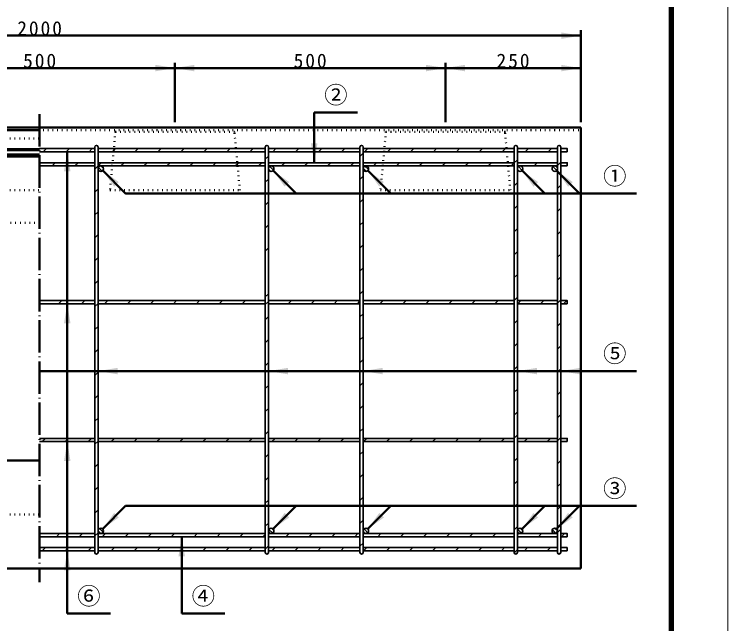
# Model space of a CAD drawing. Units: millimetres, scale not verified. Extents: x -2102 to 2102, y -1485 to 1485.
# Drawn here: x 784 to 2102, y -721 to 406 of the extents above; entities that cross this region are included whole.
import ezdxf
from ezdxf.enums import TextEntityAlignment as Align

# ---------------------------------------------------------------- set-up
doc = ezdxf.new("R2010")
doc.units = ezdxf.units.MM
doc.header["$LTSCALE"] = 5
doc.linetypes.add('DOTTED', pattern=[1.75, 0.25, -1.5])
doc.linetypes.add('LONG_DASHED_DOTTED', pattern=[15.25, 12, -1.5, 0.25, -1.5])
doc.layers.add('0-0_V-nasSTD', color=7, linetype='Continuous', lineweight=35)
doc.layers.add('0-1_0', color=7, linetype='Continuous', lineweight=50)
doc.styles.add('ＭＳ ゴシック', font='')
doc.styles.get('ＭＳ ゴシック').set_extended_font_data('MS Gothic')

msp = doc.modelspace()

# ---------------------------------------------------------------- linework, layer by layer
at = {"layer": '0-0_V-nasSTD', "lineweight": 50}
for p, q in [((1338.262, 224.422), (1338.262, 131.375)), ((881.762, -702.58), (881.762, 151.42)), ((1304.724, 74.413), (1262.298, 116.839)), ((1479.724, 74.413), (1437.298, 116.839)), ((1764.724, 74.413), (1722.298, 116.839)), ((1828.724, 74.413), (1786.298, 116.839)), ((1933.762, -254.08), (830.762, -254.08)), ((989.724, -503.658), (947.298, -546.084)), ((1933.762, -503.658), (989.724, -503.658)), ((1304.724, -503.658), (1262.298, -546.084)), ((1479.724, -503.658), (1437.298, -546.084)), ((1764.724, -503.658), (1722.298, -546.084)), ((1828.724, -503.658), (1786.298, -546.084)), ((1093.262, -702.58), (1093.262, -560.62))]:
    msp.add_line(p, q, dxfattribs=at)
at = {"layer": '0-0_V-nasSTD'}
for p, q in [((939.381, 122.783), (946.171, 115.993)), ((943.861, 125.374), (948.762, 120.473)), ((1253.851, 119.44), (1257.828, 115.463)), ((1255.893, 124.469), (1262.857, 117.505)), ((1428.836, 121.231), (1434.619, 115.448)), ((1432.062, 125.076), (1438.464, 118.674)), ((1713.974, 118.936), (1717.324, 115.586)), ((1715.674, 124.307), (1722.695, 117.286)), ((1779.477, 124.144), (1786.531, 117.089)), ((1778.184, 118.365), (1780.753, 115.796)), ((938.769, -549.362), (944.02, -554.613)), ((941.593, -545.115), (948.267, -551.789)), ((1254.543, -546.938), (1261.444, -553.839)), ((1259.328, -544.652), (1263.73, -549.054)), ((1429.435, -552.125), (1431.257, -553.947)), ((1430.348, -545.967), (1437.415, -553.034)), ((1714.4, -547.176), (1721.206, -553.982)), ((1718.917, -544.622), (1723.76, -549.465)), ((1778.276, -547.412), (1784.97, -554.106)), ((1782.559, -544.624), (1787.758, -549.823))]:
    msp.add_line(p, q, dxfattribs=at)
at = {"layer": '0-0_V-nasSTD', "lineweight": 18}
for points in [[(-2102.5, -1485), (-2102.5, 1485), (2102.5, 1485), (2102.5, -1485)], [(-2002.5, -1385), (-2002.5, 1385), (2002.5, 1385), (2002.5, -1385)]]:
    msp.add_lwpolyline(points, close=True, dxfattribs=at)
at = {"layer": '0-0_V-nasSTD', "lineweight": 100}
msp.add_lwpolyline([(1997.5, -1380), (1997.5, 1380), (-1997.5, 1380)], dxfattribs=at)
at = {"layer": '0-0_V-nasSTD', "lineweight": 50}
msp.add_lwpolyline([(1933.762, 74.413), (989.724, 74.413), (947.298, 116.839)], dxfattribs=at)
at = {"layer": '0-0_V-nasSTD'}
for centre, start, end in [((943.762, 120.375), 90, 180), ((943.762, 120.375), 180, 90), ((1258.762, 120.375), 90, 180), ((1258.762, 120.375), 180, 90), ((1433.762, 120.375), 90, 180), ((1433.762, 120.375), 180, 90), ((1718.762, 120.375), 90, 180), ((1718.762, 120.375), 180, 90), ((1782.762, 120.375), 90, 0), ((1782.762, 120.375), 0, 90), ((943.762, -549.62), 270, 180), ((943.762, -549.62), 180, 270), ((1258.762, -549.62), 270, 180), ((1258.762, -549.62), 180, 270), ((1433.762, -549.62), 270, 180), ((1433.762, -549.62), 180, 270), ((1718.762, -549.62), 270, 180), ((1718.762, -549.62), 180, 242.15429), ((1782.762, -549.62), 0, 270), ((1782.762, -549.62), 270, 0), ((1718.762, -549.62), 242.15429, 270)]:
    msp.add_arc(centre, 5, start, end, dxfattribs=at)
for points in [[(1794.762, 360.467), (1794.762, 372.467), (1830.762, 366.467)], [(1044.762, 300.467), (1044.762, 312.467), (1080.762, 306.467)], [(1080.762, 306.467), (1116.762, 300.467), (1116.762, 312.467)], [(1544.762, 300.467), (1544.762, 312.467), (1580.762, 306.467)], [(1580.762, 306.467), (1616.762, 300.467), (1616.762, 312.467)], [(1794.762, 300.467), (1794.762, 312.467), (1830.762, 306.467)], [(1332.262, 167.375), (1338.262, 131.375), (1344.262, 167.375)], [(875.762, 115.42), (881.762, 151.42), (887.762, 115.42)], [(947.298, 116.839), (968.511, 87.141), (976.996, 95.626)], [(1262.298, 116.839), (1283.511, 87.141), (1291.996, 95.626)], [(1437.298, 116.839), (1458.511, 87.141), (1466.996, 95.626)], [(1722.298, 116.839), (1743.511, 87.141), (1751.996, 95.626)], [(1786.298, 116.839), (1807.511, 87.141), (1815.996, 95.626)], [(875.762, -165.58), (881.762, -129.58), (887.762, -165.58)], [(938.762, -254.08), (974.762, -260.08), (974.762, -248.08)], [(1253.762, -254.08), (1289.762, -260.08), (1289.762, -248.08)], [(1428.762, -254.08), (1464.762, -260.08), (1464.762, -248.08)], [(1713.762, -254.08), (1749.762, -260.08), (1749.762, -248.08)], [(1793.762, -254.08), (1829.762, -260.08), (1829.762, -248.08)], [(875.762, -420.58), (881.762, -384.58), (887.762, -420.58)], [(947.298, -546.084), (968.511, -516.386), (976.996, -524.871)], [(1262.298, -546.084), (1283.511, -516.386), (1291.996, -524.871)], [(1437.298, -546.084), (1458.511, -516.386), (1466.996, -524.871)], [(1722.298, -546.084), (1743.511, -516.386), (1751.996, -524.871)], [(1786.298, -546.084), (1807.511, -516.386), (1815.996, -524.871)], [(1087.262, -596.62), (1093.262, -560.62), (1099.262, -596.62)], [(875.762, -622.58), (881.762, -586.58), (887.762, -622.58)]]:
    msp.add_solid(points, dxfattribs=at)
at = {"layer": '0-1_0'}
for p, q in [((1830.762, 206.467), (1830.762, 376.467)), ((-169.238, 366.467), (1830.762, 366.467)), ((580.762, 306.467), (1080.762, 306.467)), ((1080.762, 206.467), (1080.762, 316.467)), ((1080.762, 306.467), (1580.762, 306.467)), ((1580.762, 206.467), (1580.762, 316.467)), ((1580.762, 306.467), (1830.762, 306.467)), ((1338.262, 224.422), (1418.262, 224.422)), ((-169.238, 196.467), (1830.762, 196.467)), ((-169.238, 191.467), (830.762, 191.467)), ((1830.762, 196.467), (1830.762, -619.533)), ((-169.238, 156.482), (830.762, 156.482)), ((-169.238, 154.467), (830.762, 154.467)), ((-169.238, 146.467), (830.762, 146.467)), ((-169.238, 143.109), (830.762, 143.109)), ((-49.238, -419.533), (830.762, -419.533)), ((-169.238, -619.533), (1830.762, -619.533)), ((881.762, -702.58), (961.762, -702.58)), ((1093.262, -702.58), (1173.262, -702.58))]:
    msp.add_line(p, q, dxfattribs=at)
at = {"layer": '0-1_0', "linetype": 'LONG_DASHED_DOTTED'}
msp.add_line((830.762, 221.467), (830.762, -644.533), dxfattribs=at)
at = {"layer": '0-1_0', "linetype": 'DOTTED'}
for p, q in [((-169.238, 191.467), (1830.762, 191.467)), ((970.762, 188.467), (960.762, 80.467)), ((970.762, 188.467), (967.762, 191.467)), ((1200.762, 80.467), (1190.762, 188.467)), ((1470.762, 188.467), (1460.762, 80.467)), ((1470.762, 188.467), (1467.762, 191.467)), ((1700.762, 80.467), (1690.762, 188.467)), ((-169.238, 176.467), (830.762, 176.467)), ((-169.238, 80.467), (830.762, 80.467)), ((960.762, 80.467), (1200.762, 80.467)), ((1460.762, 80.467), (1700.762, 80.467)), ((830.762, 20.467), (-169.238, 20.467)), ((-169.238, -519.533), (830.762, -519.533))]:
    msp.add_line(p, q, dxfattribs=at)
at = {"layer": '0-1_0', "lineweight": 35}
for p, q in [((932.762, -589.58), (932.762, 160.42)), ((938.762, 160.42), (938.762, -589.58)), ((1247.762, -589.58), (1247.762, 160.42)), ((1253.762, 160.42), (1253.762, -589.58)), ((1422.762, -589.58), (1422.762, 160.42)), ((1428.762, 160.42), (1428.762, -589.58)), ((1707.762, -589.58), (1707.762, 160.42)), ((1713.762, 160.42), (1713.762, -589.58)), ((1787.762, -589.58), (1787.762, 160.42)), ((1793.762, 160.42), (1793.762, -589.58)), ((830.762, 157.42), (932.762, 157.42)), ((830.762, 151.42), (932.762, 151.42)), ((837.237, 151.42), (843.237, 157.42)), ((879.663, 151.42), (885.663, 157.42)), ((922.089, 151.42), (928.089, 157.42)), ((938.762, 157.42), (1247.762, 157.42)), ((938.762, 151.42), (1247.762, 151.42)), ((964.516, 151.42), (967.62, 154.524)), ((970.516, 157.42), (967.62, 154.524)), ((1006.942, 151.42), (1012.942, 157.42)), ((1049.369, 151.42), (1055.369, 157.42)), ((1091.795, 151.42), (1097.795, 157.42)), ((1134.222, 151.42), (1140.222, 157.42)), ((1176.648, 151.42), (1182.648, 157.42)), ((1219.074, 151.42), (1225.074, 157.42)), ((1253.762, 157.42), (1422.762, 157.42)), ((1253.762, 151.42), (1422.762, 151.42)), ((1261.501, 151.42), (1267.501, 157.42)), ((1303.927, 151.42), (1309.927, 157.42)), ((1346.354, 151.42), (1352.354, 157.42)), ((1388.78, 151.42), (1394.78, 157.42)), ((1428.762, 148.976), (1422.762, 142.976)), ((1428.762, 157.42), (1707.762, 157.42)), ((1428.762, 151.42), (1707.762, 151.42)), ((1437.206, 157.42), (1431.206, 151.42)), ((1479.633, 157.42), (1473.633, 151.42)), ((1522.059, 157.42), (1516.059, 151.42)), ((1564.486, 157.42), (1558.486, 151.42)), ((1600.912, 151.42), (1606.912, 157.42)), ((1643.338, 151.42), (1649.338, 157.42)), ((1685.765, 151.42), (1691.765, 157.42)), ((1713.762, 157.42), (1787.762, 157.42)), ((1713.762, 151.42), (1787.762, 151.42)), ((1728.191, 151.42), (1734.191, 157.42)), ((1770.618, 151.42), (1776.618, 157.42)), ((1793.762, 151.42), (1805.762, 151.42)), ((1253.762, 143.682), (1247.762, 137.682)), ((1713.762, 136.991), (1707.762, 130.991)), ((1793.762, 132.139), (1787.762, 126.139)), ((830.762, 131.375), (932.762, 131.375)), ((830.762, 125.375), (932.762, 125.375)), ((853.618, 125.375), (859.618, 131.375)), ((896.044, 125.375), (902.044, 131.375)), ((938.762, 125.667), (932.762, 119.667)), ((938.762, 131.375), (1247.762, 131.375)), ((944.47, 131.375), (938.762, 125.667)), ((938.762, 125.375), (1247.762, 125.375)), ((986.897, 131.375), (980.897, 125.375)), ((1023.323, 125.375), (1029.323, 131.375)), ((1065.75, 125.375), (1071.75, 131.375)), ((1108.176, 125.375), (1114.176, 131.375)), ((1150.602, 125.375), (1156.602, 131.375)), ((1193.029, 125.375), (1196.301, 128.647)), ((1199.029, 131.375), (1196.301, 128.647)), ((1235.455, 125.375), (1241.455, 131.375)), ((1253.762, 131.375), (1422.762, 131.375)), ((1253.762, 125.375), (1422.762, 125.375)), ((1277.882, 125.375), (1283.882, 131.375)), ((1320.308, 125.375), (1326.308, 131.375)), ((1362.734, 125.375), (1368.734, 131.375)), ((1405.161, 125.375), (1411.161, 131.375)), ((1428.762, 131.375), (1707.762, 131.375)), ((1428.762, 125.375), (1707.762, 125.375)), ((1447.587, 125.375), (1453.587, 131.375)), ((1496.014, 131.375), (1490.014, 125.375)), ((1538.44, 131.375), (1532.44, 125.375)), ((1574.866, 125.375), (1580.866, 131.375)), ((1617.293, 125.375), (1623.293, 131.375)), ((1659.719, 125.375), (1665.719, 131.375)), ((1702.146, 125.375), (1707.762, 130.991)), ((1713.762, 131.375), (1787.762, 131.375)), ((1713.762, 125.375), (1787.762, 125.375)), ((1744.572, 125.375), (1750.572, 131.375)), ((1786.998, 125.375), (1787.762, 126.139)), ((1793.762, 125.42), (1805.762, 125.42)), ((1428.762, 106.55), (1422.762, 100.55)), ((1253.762, 101.255), (1247.762, 95.255)), ((1713.762, 94.565), (1707.762, 88.565)), ((938.762, 83.24), (932.762, 77.24)), ((1793.762, 89.712), (1787.762, 83.712)), ((1253.762, 58.829), (1247.762, 52.829)), ((1428.762, 64.123), (1422.762, 58.123)), ((938.762, 40.814), (932.762, 34.814)), ((1713.762, 52.139), (1707.762, 46.139)), ((1793.762, 47.286), (1787.762, 41.286)), ((1253.762, 16.403), (1247.762, 10.403)), ((1428.762, 21.697), (1422.762, 15.697)), ((1713.762, 9.712), (1707.762, 3.712)), ((1793.762, 4.859), (1787.762, -1.141)), ((938.762, -1.612), (932.762, -7.612)), ((1253.762, -26.024), (1247.762, -32.024)), ((1428.762, -20.729), (1422.762, -26.729)), ((1713.762, -32.714), (1707.762, -38.714)), ((1793.762, -37.567), (1787.762, -43.567)), ((938.762, -44.039), (932.762, -50.039)), ((1428.762, -63.156), (1422.762, -69.156)), ((1713.762, -75.141), (1707.762, -81.141)), ((938.762, -86.465), (932.762, -92.465)), ((1793.762, -79.993), (1787.762, -85.993)), ((1253.762, -110.877), (1247.762, -116.877)), ((1428.762, -105.582), (1422.762, -111.582)), ((1713.762, -117.567), (1707.762, -123.567)), ((830.762, -123.58), (932.762, -123.58)), ((830.762, -129.58), (932.762, -129.58)), ((865.795, -129.58), (871.795, -123.58)), ((908.222, -129.58), (914.222, -123.58)), ((938.762, -128.892), (932.762, -134.892)), ((938.762, -123.58), (1247.762, -123.58)), ((938.762, -129.58), (1247.762, -129.58)), ((956.648, -123.58), (950.648, -129.58)), ((993.074, -129.58), (999.074, -123.58)), ((1035.501, -129.58), (1041.501, -123.58)), ((1077.927, -129.58), (1083.927, -123.58)), ((1120.354, -129.58), (1126.354, -123.58)), ((1162.78, -129.58), (1168.78, -123.58)), ((1205.206, -129.58), (1211.206, -123.58)), ((1247.633, -129.58), (1247.762, -129.45)), ((1253.762, -125.058), (1247.762, -131.058)), ((1253.762, -123.58), (1422.762, -123.58)), ((1253.762, -129.58), (1422.762, -129.58)), ((1290.059, -129.58), (1296.059, -123.58)), ((1332.486, -129.58), (1338.486, -123.58)), ((1374.912, -129.58), (1380.912, -123.58)), ((1417.338, -129.58), (1422.762, -124.156)), ((1428.762, -123.58), (1707.762, -123.58)), ((1428.762, -129.58), (1707.762, -129.58)), ((1459.765, -129.58), (1465.765, -123.58)), ((1502.191, -129.58), (1508.191, -123.58)), ((1544.618, -129.58), (1550.618, -123.58)), ((1587.044, -129.58), (1593.044, -123.58)), ((1629.47, -129.58), (1635.47, -123.58)), ((1671.897, -129.58), (1677.897, -123.58)), ((1713.762, -123.58), (1787.762, -123.58)), ((1713.762, -129.58), (1787.762, -129.58)), ((1714.323, -129.58), (1720.323, -123.58)), ((1756.75, -129.58), (1762.75, -123.58)), ((1793.762, -122.42), (1787.762, -128.42)), ((1793.762, -129.58), (1805.762, -129.58)), ((1799.176, -129.58), (1805.176, -123.58)), ((1253.762, -153.303), (1247.762, -159.303)), ((1428.762, -148.009), (1422.762, -154.009)), ((938.762, -171.318), (932.762, -177.318)), ((1713.762, -159.993), (1707.762, -165.993)), ((1793.762, -164.846), (1787.762, -170.846)), ((1253.762, -195.729), (1247.762, -201.729)), ((1428.762, -190.435), (1422.762, -196.435)), ((1713.762, -202.42), (1707.762, -208.42)), ((1793.762, -207.273), (1787.762, -213.273)), ((938.762, -213.745), (932.762, -219.745)), ((1428.762, -232.861), (1422.762, -238.861)), ((1253.762, -238.156), (1247.762, -244.156)), ((1713.762, -244.846), (1707.762, -250.846)), ((1793.762, -249.699), (1787.762, -255.699)), ((938.762, -256.171), (932.762, -262.171)), ((1428.762, -275.288), (1422.762, -281.288)), ((1253.762, -280.582), (1247.762, -286.582)), ((1713.762, -287.273), (1707.762, -293.273)), ((938.762, -298.597), (932.762, -304.597)), ((1793.762, -292.125), (1787.762, -298.125)), ((1253.762, -323.009), (1247.762, -329.009)), ((1428.762, -317.714), (1422.762, -323.714)), ((938.762, -341.024), (932.762, -347.024)), ((1713.762, -329.699), (1707.762, -335.699)), ((1793.762, -334.552), (1787.762, -340.552)), ((1253.762, -365.435), (1247.762, -371.435)), ((1428.762, -360.141), (1422.762, -366.141)), ((830.762, -378.58), (932.762, -378.58)), ((835.501, -384.58), (841.501, -378.58)), ((877.927, -384.58), (883.927, -378.58)), ((920.354, -384.58), (926.354, -378.58)), ((938.762, -378.58), (1247.762, -378.58)), ((962.78, -384.58), (968.78, -378.58)), ((1005.206, -384.58), (1011.206, -378.58)), ((1047.633, -384.58), (1053.633, -378.58)), ((1090.059, -384.58), (1096.059, -378.58)), ((1132.486, -384.58), (1138.486, -378.58)), ((1174.912, -384.58), (1180.912, -378.58)), ((1217.338, -384.58), (1223.338, -378.58)), ((1253.762, -378.58), (1422.762, -378.58)), ((1259.765, -384.58), (1265.765, -378.58)), ((1302.191, -384.58), (1308.191, -378.58)), ((1344.618, -384.58), (1350.618, -378.58)), ((1387.044, -384.58), (1393.044, -378.58)), ((1428.762, -378.58), (1707.762, -378.58)), ((1429.47, -384.58), (1435.47, -378.58)), ((1471.897, -384.58), (1477.897, -378.58)), ((1514.323, -384.58), (1520.323, -378.58)), ((1556.75, -384.58), (1562.75, -378.58)), ((1599.176, -384.58), (1605.176, -378.58)), ((1641.602, -384.58), (1647.602, -378.58)), ((1684.029, -384.58), (1690.029, -378.58)), ((1713.762, -372.125), (1707.762, -378.125)), ((1713.762, -378.58), (1787.762, -378.58)), ((1726.455, -384.58), (1732.455, -378.58)), ((1768.882, -384.58), (1774.882, -378.58)), ((1793.762, -376.978), (1787.762, -382.978)), ((830.762, -384.58), (932.762, -384.58)), ((938.762, -383.45), (932.762, -389.45)), ((938.762, -384.58), (1247.762, -384.58)), ((1253.762, -384.58), (1422.762, -384.58)), ((1428.762, -384.58), (1707.762, -384.58)), ((1713.762, -384.58), (1787.762, -384.58)), ((1793.762, -384.58), (1805.762, -384.58)), ((1253.762, -407.861), (1247.762, -413.861)), ((1428.762, -402.567), (1422.762, -408.567)), ((1713.762, -414.552), (1707.762, -420.552)), ((1793.762, -419.405), (1787.762, -425.405)), ((938.762, -425.877), (932.762, -431.877)), ((1428.762, -444.993), (1422.762, -450.993)), ((1253.762, -450.288), (1247.762, -456.288)), ((1713.762, -456.978), (1707.762, -462.978)), ((938.762, -468.303), (932.762, -474.303)), ((1793.762, -461.831), (1787.762, -467.831)), ((1428.762, -487.42), (1422.762, -493.42)), ((1253.762, -492.714), (1247.762, -498.714)), ((1713.762, -499.405), (1707.762, -505.405)), ((938.762, -510.729), (932.762, -516.729)), ((1793.762, -504.257), (1787.762, -510.257)), ((1253.762, -535.141), (1247.762, -541.141)), ((1428.762, -529.846), (1422.762, -535.846)), ((938.762, -553.156), (932.762, -559.156)), ((1713.762, -541.831), (1707.762, -547.831)), ((1793.762, -546.684), (1787.762, -552.684)), ((830.762, -554.62), (932.762, -554.62)), ((830.762, -560.62), (932.762, -560.62)), ((861.593, -560.62), (867.593, -554.62)), ((904.019, -560.62), (910.019, -554.62)), ((938.762, -554.62), (1247.762, -554.62)), ((938.762, -560.62), (1247.762, -560.62)), ((952.446, -554.62), (946.446, -560.62)), ((994.872, -554.62), (988.872, -560.62)), ((1031.299, -560.62), (1037.299, -554.62)), ((1073.725, -560.62), (1079.725, -554.62)), ((1116.151, -560.62), (1122.151, -554.62)), ((1158.578, -560.62), (1164.578, -554.62)), ((1201.004, -560.62), (1207.004, -554.62)), ((1243.431, -560.62), (1247.762, -556.288)), ((1253.762, -554.62), (1422.762, -554.62)), ((1253.762, -560.62), (1422.762, -560.62)), ((1285.857, -560.62), (1291.857, -554.62)), ((1328.284, -560.62), (1334.284, -554.62)), ((1370.71, -560.62), (1376.71, -554.62)), ((1413.136, -560.62), (1419.136, -554.62)), ((1428.762, -554.62), (1707.762, -554.62)), ((1428.762, -560.62), (1707.762, -560.62)), ((1455.563, -560.62), (1461.563, -554.62)), ((1497.989, -560.62), (1503.989, -554.62)), ((1540.416, -560.62), (1546.416, -554.62)), ((1582.842, -560.62), (1588.842, -554.62)), ((1625.268, -560.62), (1631.268, -554.62)), ((1667.695, -560.62), (1673.695, -554.62)), ((1713.762, -554.62), (1787.762, -554.62)), ((1713.762, -556.978), (1716.121, -554.62)), ((1713.762, -560.62), (1787.762, -560.62)), ((1752.548, -560.62), (1758.548, -554.62)), ((1793.762, -560.58), (1805.762, -560.58)), ((1795.014, -560.58), (1801.014, -554.58)), ((1253.762, -577.567), (1247.762, -583.567)), ((1428.762, -572.273), (1422.762, -578.273)), ((830.762, -580.58), (932.762, -580.58)), ((830.762, -586.58), (932.762, -586.58)), ((835.633, -586.58), (841.633, -580.58)), ((878.059, -586.58), (884.059, -580.58)), ((920.486, -586.58), (926.486, -580.58)), ((938.762, -580.58), (1247.762, -580.58)), ((938.762, -586.58), (1247.762, -586.58)), ((968.912, -580.58), (962.912, -586.58)), ((1005.338, -586.58), (1011.338, -580.58)), ((1047.765, -586.58), (1053.765, -580.58)), ((1090.191, -586.58), (1096.191, -580.58)), ((1132.618, -586.58), (1138.618, -580.58)), ((1175.044, -586.58), (1181.044, -580.58)), ((1217.47, -586.58), (1223.47, -580.58)), ((1253.762, -580.58), (1422.762, -580.58)), ((1253.762, -586.58), (1422.762, -586.58)), ((1259.897, -586.58), (1265.897, -580.58)), ((1302.323, -586.58), (1308.323, -580.58)), ((1344.75, -586.58), (1350.75, -580.58)), ((1387.176, -586.58), (1393.176, -580.58)), ((1428.762, -580.58), (1707.762, -580.58)), ((1428.762, -586.58), (1707.762, -586.58)), ((1429.602, -586.58), (1435.602, -580.58)), ((1472.029, -586.58), (1478.029, -580.58)), ((1514.455, -586.58), (1520.455, -580.58)), ((1556.882, -586.58), (1562.882, -580.58)), ((1599.308, -586.58), (1605.308, -580.58)), ((1641.734, -586.58), (1647.734, -580.58)), ((1684.161, -586.58), (1690.161, -580.58)), ((1713.762, -584.257), (1707.762, -590.257)), ((1713.762, -580.58), (1787.762, -580.58)), ((1713.762, -586.58), (1787.762, -586.58)), ((1726.587, -586.58), (1732.587, -580.58)), ((1769.014, -586.58), (1775.014, -580.58)), ((1793.762, -589.11), (1790.325, -592.548)), ((1793.762, -580.58), (1805.762, -580.58)), ((1793.762, -586.58), (1805.762, -586.58)), ((1805.762, -580.58), (1805.762, -586.58))]:
    msp.add_line(p, q, dxfattribs=at)
at = {"layer": '0-1_0', "linetype": 'DOTTED'}
for points in [[(970.762, 188.467), (1190.762, 188.467), (1193.762, 191.467)], [(1470.762, 188.467), (1690.762, 188.467), (1693.762, 191.467)]]:
    msp.add_lwpolyline(points, dxfattribs=at)
at = {"layer": '0-1_0', "lineweight": 35}
for points in [[(1793.762, 157.42), (1805.762, 157.42), (1805.762, 151.42)], [(1793.762, 131.42), (1805.762, 131.42), (1805.762, 125.42)], [(1793.762, -123.58), (1805.762, -123.58), (1805.762, -129.58)], [(1793.762, -378.58), (1805.762, -378.58), (1805.762, -384.58)], [(1793.762, -554.58), (1805.762, -554.58), (1805.762, -560.58)]]:
    msp.add_lwpolyline(points, dxfattribs=at)
for centre in [(943.762, 120.375), (1258.762, 120.375), (1433.762, 120.375), (1718.762, 120.375), (1782.762, 120.375), (943.762, -549.62), (1258.762, -549.62), (1433.762, -549.62), (1718.762, -549.62), (1782.762, -549.62)]:
    msp.add_circle(centre, 5, dxfattribs=at)
for centre, start, end in [((935.762, 160.42), 0, 180), ((1250.762, 160.42), 0, 180), ((1425.762, 160.42), 0, 180), ((1710.762, 160.42), 0, 180), ((1790.762, 160.42), 0, 180), ((935.762, -589.58), 180, 0), ((1250.762, -589.58), 180, 0), ((1425.762, -589.58), 180, 0), ((1710.762, -589.58), 180, 0), ((1790.762, -589.58), 180, 0)]:
    msp.add_arc(centre, 3, start, end, dxfattribs=at)

# ---------------------------------------------------------------- texts
at = {"layer": '0-0_V-nasSTD', "style": 'ＭＳ ゴシック'}
for s, p in [('②', (1356.662, 231.422)), ('①', (1872.162, 81.413)), ('⑤', (1872.162, -247.08)), ('③', (1872.162, -496.658)), ('⑥', (900.162, -695.58)), ('④', (1111.662, -695.58))]:
    msp.add_text(s, height=31.67, dxfattribs=at).set_placement(p, align=Align.BOTTOM_LEFT)
at = {"layer": '0-0_V-nasSTD', "char_height": 26.39, "attachment_point": 7, "style": 'ＭＳ ゴシック'}
for s, insert in [('\\T1.2;2000', (789.362, 366.467)), ('\\T1.2;500', (800.162, 306.467)), ('\\T1.2;500', (1300.162, 306.467)), ('\\T1.2;250', (1675.162, 306.467))]:
    msp.add_mtext(s, dxfattribs=dict(at, insert=insert))

doc.saveas('drawing.dxf')
